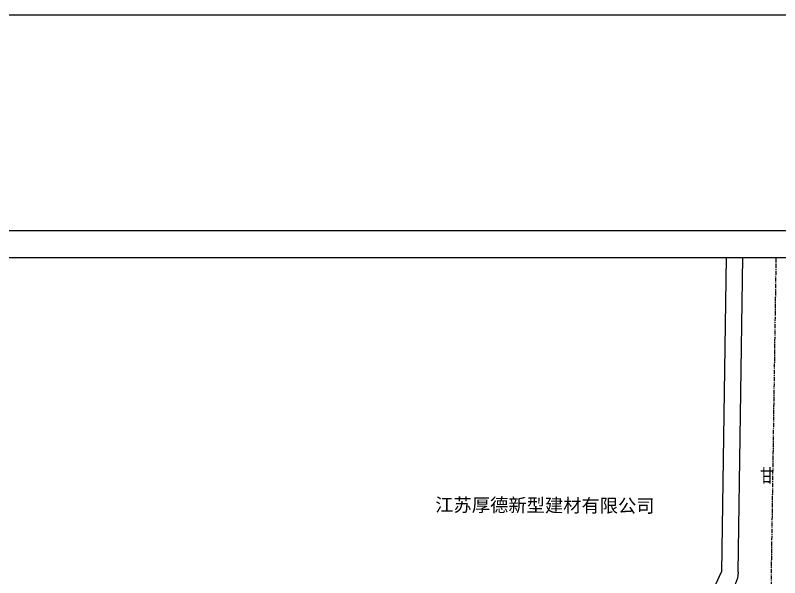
# Model space of a CAD drawing. Header units: millimetres. Extents: x -439850 to 1095597, y 3556331 to 4116172.
# Drawn here: x 638192 to 869027, y 3946345 to 4116172 of the extents above; entities that cross this region are included whole.
import ezdxf
from ezdxf.enums import TextEntityAlignment as Align

# ---------------------------------------------------------------- set-up
doc = ezdxf.new("R2010")
doc.units = ezdxf.units.MM
doc.header["$LTSCALE"] = 1000
doc.header["$MEASUREMENT"] = 0
doc.linetypes.add('CENTER', pattern=[2, 1.25, -0.25, 0.25, -0.25])
for name, color, linetype in [('14中心线', 1, 'CENTER'), ('14道路红线', 7, 'Continuous'), ('18标注', 7, 'Continuous'), ('19图框', 7, 'Continuous'), ('TG_SUNBUILD', 41, 'Continuous')]:
    doc.layers.add(name, color=color, linetype=linetype)
doc.styles.add('ST', font='', dxfattribs={"width": 0.75})
doc.styles.get('ST').set_extended_font_data('NSimSun')

msp = doc.modelspace()

# ---------------------------------------------------------------- linework, layer by layer
at = {"layer": '14中心线', "extrusion": (0, 0, -1)}
msp.add_line((867887, 4043019), (864301, 3807017), dxfattribs=at)
at = {"layer": '14道路红线', "extrusion": (0, 0, -1)}
for p, q in [((852885, 4043019), (851443, 3948085)), ((856442, 3948009), (857885, 4043019)), ((847291, 3939147), (851443, 3948085))]:
    msp.add_line(p, q, dxfattribs=at)
msp.add_arc((-847443, 3948146), 9000, 180.87037, 270.96834, dxfattribs=at)
at = {"layer": '18标注', "color": 4, "ltscale": 0.02}
msp.add_line((1095597, 4116172), (419308, 4116172), dxfattribs=at)
at = {"layer": '19图框'}
msp.add_line((439719, 4043019), (1087433, 4043019), dxfattribs=at)
at = {"layer": '19图框', "extrusion": (0, 0, -1)}
msp.add_line((448217, 4043019), (917489, 4043019), dxfattribs=at)
at = {"layer": 'TG_SUNBUILD', "color": 4}
msp.add_line((419308, 4051183), (1095597, 4051183), dxfattribs=at)

# ---------------------------------------------------------------- texts
at = {"layer": '19图框', "style": 'ST', "width": 0.75}
msp.add_text('甘', height=4045, rotation=359.70014, dxfattribs=at).set_placement((863068, 3975173))
at = {"layer": '19图框', "style": 'ST', "oblique": 0}
msp.add_text('江苏厚德新型建材有限公司', height=4045.18, rotation=359.70014, dxfattribs=at).set_placement((798116, 3968289), align=Align.MIDDLE)

doc.saveas('drawing.dxf')
